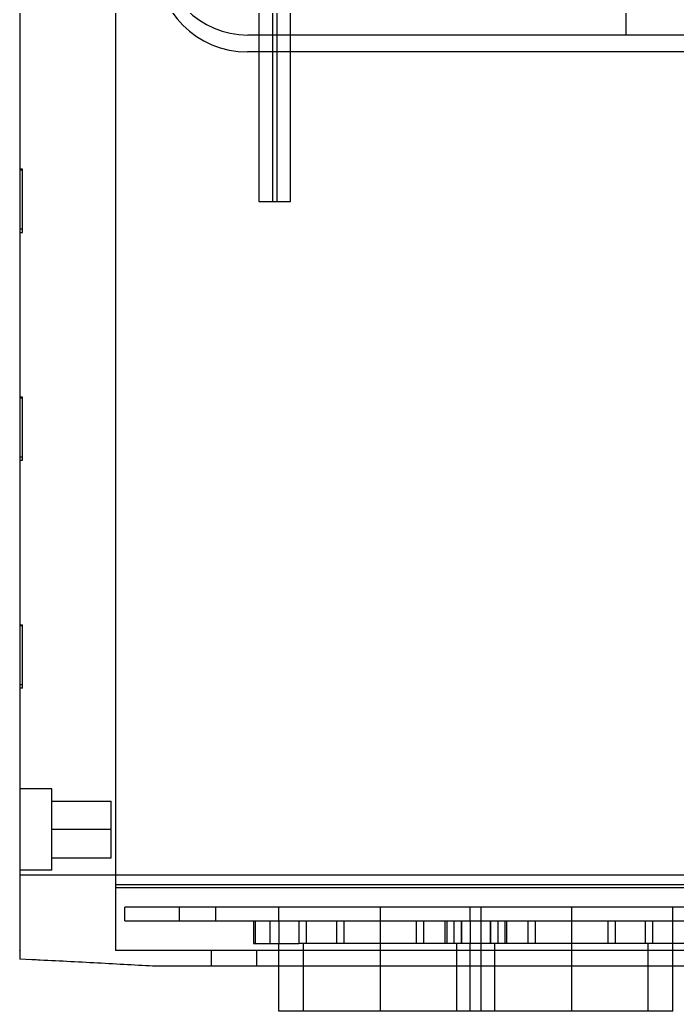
# Model space of a CAD drawing. Extents: x 0 to 233, y 0 to 414.
# Drawn here: x 8 to 79.6, y 0 to 108.2 of the extents above; entities that cross this region are included whole.
import ezdxf

# ---------------------------------------------------------------- set-up
doc = ezdxf.new("R2010")
doc.units = 0
doc.layers.add('-15N-THT. THIẾT BỊ ĐÓNG MỞ', color=40, linetype='CONTINUOUS')

# ---------------------------------------------------------------- blocks, each defined once
blk = doc.blocks.new('06 - N - SC VSD CHIẾU HÔNG ATV630U75~D11N4')
at = {"layer": '-15N-THT. THIẾT BỊ ĐÓNG MỞ'}
for p, q in [((-158.93, -100.44), (-158.93, 28.54)), ((-214.61, 26.81), (-214.61, -200.32)), ((-225.04, 25.32), (-225.04, -201.27)), ((-199, -61.94), (-199, -118.61)), ((-197.51, -61.94), (-197.51, -118.61)), ((-197.01, -61.94), (-197.01, -118.61)), ((-195.52, -118.61), (-195.52, -61.94)), ((-200.19, -100.44), (-200.19, -100.44)), ((-107.87, -100.44), (-200.19, -100.44)), ((-158.93, -100.44), (-158.93, -100.44)), ((-107.87, -102.28), (-200.23, -102.28)), ((-200.23, -102.28), (-200.23, -102.28)), ((-224.75, -115.09), (-225.04, -115.09)), ((-224.75, -115.2), (-225.04, -115.2)), ((-224.75, -121.98), (-224.75, -115.09)), ((-224.75, -115.09), (-224.75, -115.09)), ((-199, -118.61), (-195.52, -118.61)), ((-199, -118.61), (-199, -118.61)), ((-195.52, -118.61), (-195.52, -118.61)), ((-224.75, -121.63), (-225.04, -121.63)), ((-225.04, -121.98), (-224.75, -121.98)), ((-224.75, -139.95), (-225.04, -139.95)), ((-224.75, -140.06), (-225.04, -140.06)), ((-224.75, -146.83), (-224.75, -139.95)), ((-224.75, -139.95), (-224.75, -139.95)), ((-224.75, -146.49), (-225.04, -146.49)), ((-225.04, -146.83), (-224.75, -146.83)), ((-225.04, -164.8), (-225.04, -164.8)), ((-225.04, -164.8), (-224.75, -164.8)), ((-224.75, -164.92), (-225.04, -164.92)), ((-224.75, -164.8), (-224.75, -164.8)), ((-224.75, -171.69), (-224.75, -164.8)), ((-224.75, -171.34), (-225.04, -171.34)), ((-225.04, -171.69), (-225.04, -171.69)), ((-224.75, -171.69), (-225.04, -171.69)), ((-224.75, -171.69), (-224.75, -171.69)), ((-221.57, -182.7), (-225.04, -182.7)), ((-221.57, -191.57), (-221.57, -182.7)), ((-221.57, -184.04), (-215.1, -184.04)), ((-215.1, -190.23), (-215.1, -184.04)), ((-215.1, -187.14), (-221.57, -187.14)), ((-221.57, -190.23), (-215.1, -190.23)), ((-221.57, -191.57), (-225.04, -191.57)), ((-107.87, -192.11), (-225.04, -192.11)), ((-214.61, -193.12), (-107.87, -193.12)), ((-107.87, -193.49), (-214.61, -193.49)), ((-213.61, -197.08), (-213.61, -195.59)), ((-213.61, -195.59), (-213.61, -195.59)), ((-110.36, -195.59), (-213.61, -195.59)), ((-207.65, -197.08), (-207.65, -195.59)), ((-207.65, -195.59), (-207.65, -195.59)), ((-203.67, -197.08), (-203.67, -195.59)), ((-203.67, -195.59), (-203.67, -195.59)), ((-196.82, -197.08), (-196.82, -195.59)), ((-185.77, -195.59), (-185.77, -206.95)), ((-175.94, -197.08), (-175.94, -195.59)), ((-174.73, -206.95), (-174.73, -195.59)), ((-164.89, -195.59), (-164.89, -206.95)), ((-153.85, -206.95), (-153.85, -195.59)), ((-213.61, -197.08), (-213.61, -197.08)), ((-213.61, -197.08), (-110.36, -197.08)), ((-207.65, -197.08), (-207.65, -197.08)), ((-203.67, -197.08), (-203.67, -197.08)), ((-199.57, -197.08), (-199.57, -199.55)), ((-199.37, -197.08), (-199.37, -199.55)), ((-197.77, -197.08), (-197.77, -199.55)), ((-196.82, -197.08), (-196.82, -199.55)), ((-194.62, -197.08), (-194.62, -199.55)), ((-193.81, -197.08), (-193.81, -199.55)), ((-190.53, -197.08), (-190.53, -199.55)), ((-189.72, -197.08), (-189.72, -199.55)), ((-181.82, -197.08), (-181.82, -199.55)), ((-181.02, -197.08), (-181.02, -199.55)), ((-178.7, -197.08), (-178.7, -199.55)), ((-178.49, -197.08), (-178.49, -199.55)), ((-177.73, -197.08), (-177.73, -199.55)), ((-176.93, -197.08), (-176.93, -199.55)), ((-176.89, -197.08), (-176.89, -199.55)), ((-175.94, -197.08), (-175.94, -199.55)), ((-173.78, -197.08), (-173.78, -199.55)), ((-173.74, -197.08), (-173.74, -199.55)), ((-172.94, -197.08), (-172.94, -199.55)), ((-172.18, -197.08), (-172.18, -199.55)), ((-171.97, -197.08), (-171.97, -199.55)), ((-169.65, -197.08), (-169.65, -199.55)), ((-168.85, -197.08), (-168.85, -199.55)), ((-160.94, -197.08), (-160.94, -199.55)), ((-160.14, -197.08), (-160.14, -199.55)), ((-156.85, -197.08), (-156.85, -199.55)), ((-156.05, -197.08), (-156.05, -199.55)), ((-199.57, -199.55), (-194.62, -199.55)), ((-196.82, -206.95), (-196.82, -199.55)), ((-173.74, -199.55), (-194.62, -199.55)), ((-194.13, -206.95), (-194.13, -199.55)), ((-177.41, -206.95), (-177.41, -199.55)), ((-175.94, -206.95), (-175.94, -199.55)), ((-151.09, -199.55), (-173.74, -199.55)), ((-173.25, -206.95), (-173.25, -199.55)), ((-156.54, -206.95), (-156.54, -199.55)), ((-225.04, -200.32), (-225.04, -200.32)), ((-225.04, -200.38), (-225.04, -200.32)), ((-214.61, -200.32), (-214.61, -200.32)), ((-107.87, -200.32), (-214.61, -200.32)), ((-204.17, -200.32), (-204.17, -200.32)), ((-204.17, -200.32), (-204.17, -202.05)), ((-199.2, -202.05), (-199.2, -200.32)), ((-222.42, -201.41), (-225.04, -201.27)), ((-223.68, -201.34), (-224.1, -201.32)), ((-223.26, -201.36), (-223.68, -201.34)), ((-222.84, -201.38), (-223.26, -201.36)), ((-222, -201.43), (-222.42, -201.41)), ((-221.58, -201.45), (-222, -201.43)), ((-221.17, -201.47), (-221.58, -201.45)), ((-220.75, -201.49), (-221.17, -201.47)), ((-220.33, -201.51), (-220.75, -201.49)), ((-219.91, -201.54), (-220.33, -201.51)), ((-219.5, -201.56), (-219.91, -201.54)), ((-219.08, -201.58), (-219.5, -201.56)), ((-218.66, -201.6), (-219.08, -201.58)), ((-218.24, -201.62), (-218.66, -201.6)), ((-217.82, -201.65), (-218.24, -201.62)), ((-217.41, -201.67), (-217.82, -201.65)), ((-216.99, -201.69), (-217.41, -201.67)), ((-216.57, -201.71), (-216.99, -201.69)), ((-216.16, -201.73), (-216.57, -201.71)), ((-215.75, -201.75), (-216.16, -201.73)), ((-215.34, -201.78), (-215.75, -201.75)), ((-214.93, -201.8), (-215.34, -201.78)), ((-214.52, -201.82), (-214.93, -201.8)), ((-214.11, -201.84), (-214.52, -201.82)), ((-213.71, -201.86), (-214.11, -201.84)), ((-213.3, -201.88), (-213.71, -201.86)), ((-212.89, -201.9), (-213.3, -201.88)), ((-212.49, -201.93), (-212.89, -201.9)), ((-212.09, -201.95), (-212.49, -201.93)), ((-211.7, -201.97), (-212.09, -201.95)), ((-211.31, -201.99), (-211.7, -201.97)), ((-210.94, -202.01), (-211.31, -201.99)), ((-210.58, -202.03), (-210.94, -202.01)), ((-210.28, -202.04), (-210.58, -202.03)), ((-210.13, -202.05), (-210.28, -202.04)), ((-210.13, -202.05), (-210.13, -202.05)), ((-107.87, -202.05), (-210.13, -202.05)), ((-204.17, -202.05), (-204.17, -202.05)), ((-153.85, -206.95), (-196.82, -206.95))]:
    blk.add_line(p, q, dxfattribs=at)
for centre, radius in [((-200.19, -90.99), 9.45), ((-200.23, -92.34), 9.94)]:
    blk.add_arc(centre, radius, 180, 270, dxfattribs=at)

msp = doc.modelspace()

# ---------------------------------------------------------------- block references
msp.add_blockref('06 - N - SC VSD CHIẾU HÔNG ATV630U75~D11N4', (233, 206.95))

doc.saveas('drawing.dxf')
